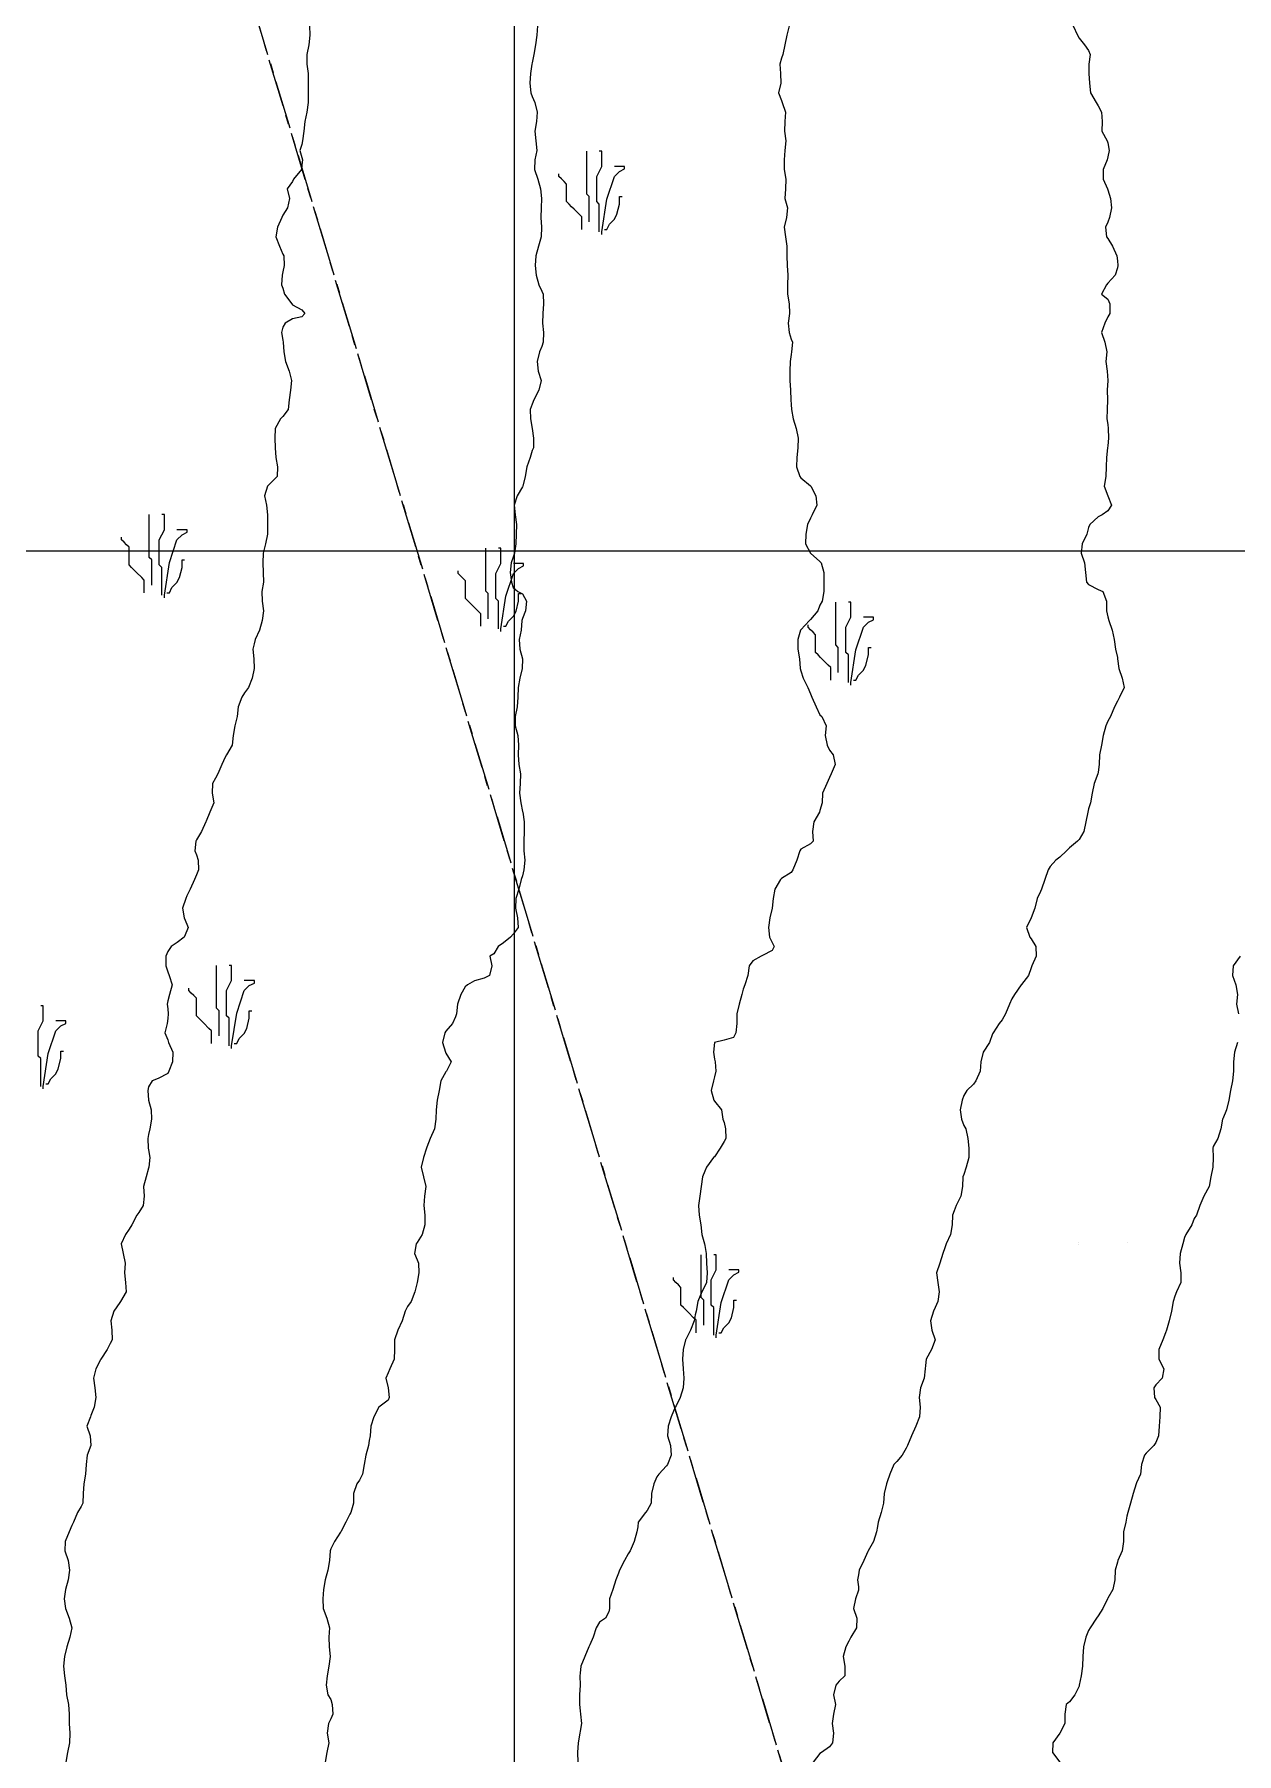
# Model space of a CAD drawing. Header units: centimetres. Extents: x 0 to 642158, y -847 to 649707.
# Drawn here: x 616941.8 to 617004.5, y 621224.7 to 621314.3 of the extents above; entities that cross this region are included whole.
import ezdxf

# ---------------------------------------------------------------- set-up
doc = ezdxf.new("R2010")
doc.units = ezdxf.units.CM
doc.header["$MEASUREMENT"] = 0
doc.linetypes.add('CENTERX2', pattern=[4, 2.5, -0.5, 0.5, -0.5])
for name, color, linetype, lineweight in [('MEV_grille', 254, 'Continuous', 9), ('MEV_vegetal_V', 7, 'Continuous', 25), ('WAL_topographie 0.5', 253, 'Continuous', 20)]:
    doc.layers.add(name, color=color, linetype=linetype, lineweight=lineweight)
doc.layers.add('SPW_parcellaire cadastral', color=7, linetype='CENTERX2', lineweight=25, true_color=0xff0542)
picture_1 = doc.add_image_def('image2.png', size_in_pixel=(6614, 11023))

# ---------------------------------------------------------------- blocks, each defined once
blk = doc.blocks.new('legende vegetal')
for points in [[(616970.625, 621304.334), (616970.625, 621305.648), (616970.493, 621305.779), (616970.493, 621308.011)], [(616971.15, 621303.809), (616971.15, 621305.254), (616971.019, 621305.385), (616971.019, 621306.698), (616971.282, 621307.223), (616971.282, 621308.011), (616971.15, 621308.011)], [(616970.231, 621303.94), (616970.231, 621304.597), (616970.099, 621304.728), (616969.837, 621304.991), (616969.705, 621305.122), (616969.574, 621305.254), (616969.443, 621305.385), (616969.443, 621306.304), (616969.311, 621306.435), (616969.18, 621306.567), (616969.048, 621306.698), (616969.048, 621306.829)], [(616971.282, 621303.678), (616971.282, 621303.809), (616971.544, 621305.516), (616971.939, 621306.698), (616972.201, 621306.961), (616972.464, 621307.092), (616972.464, 621307.223), (616971.939, 621307.223)], [(616971.413, 621303.94), (616971.544, 621303.94), (616971.676, 621304.203), (616971.939, 621304.466), (616972.07, 621304.728), (616972.201, 621305.254), (616972.201, 621305.648), (616972.333, 621305.648)], [(616947.822, 621285.398), (616947.822, 621286.711), (616947.691, 621286.842), (616947.691, 621289.075)], [(616948.348, 621284.872), (616948.348, 621286.317), (616948.216, 621286.448), (616948.216, 621287.761), (616948.479, 621288.287), (616948.479, 621289.075), (616948.348, 621289.075)], [(616947.428, 621285.004), (616947.428, 621285.66), (616947.297, 621285.792), (616947.034, 621286.054), (616946.903, 621286.186), (616946.771, 621286.317), (616946.64, 621286.448), (616946.64, 621287.368), (616946.509, 621287.499), (616946.377, 621287.63), (616946.246, 621287.761), (616946.246, 621287.893)], [(616948.479, 621284.741), (616948.479, 621284.872), (616948.742, 621286.58), (616949.136, 621287.761), (616949.399, 621288.024), (616949.661, 621288.155), (616949.661, 621288.287), (616949.136, 621288.287)], [(616965.363, 621283.644), (616965.363, 621284.958), (616965.231, 621285.089), (616965.231, 621287.321)], [(616965.888, 621283.119), (616965.888, 621284.564), (616965.757, 621284.695), (616965.757, 621286.008), (616966.02, 621286.533), (616966.02, 621287.321), (616965.888, 621287.321)], [(616948.61, 621285.004), (616948.742, 621285.004), (616948.873, 621285.266), (616949.136, 621285.529), (616949.267, 621285.792), (616949.399, 621286.317), (616949.399, 621286.711), (616949.53, 621286.711)], [(616964.969, 621283.25), (616964.969, 621283.907), (616964.837, 621284.038), (616964.574, 621284.301), (616964.443, 621284.432), (616964.312, 621284.564), (616964.18, 621284.695), (616964.18, 621285.614), (616964.049, 621285.745), (616963.918, 621285.877), (616963.786, 621286.008), (616963.786, 621286.139)], [(616966.02, 621282.988), (616966.02, 621283.119), (616966.282, 621284.826), (616966.676, 621286.008), (616966.939, 621286.271), (616967.202, 621286.402), (616967.202, 621286.533), (616966.676, 621286.533)], [(616966.151, 621283.25), (616966.282, 621283.25), (616966.414, 621283.513), (616966.676, 621283.776), (616966.808, 621284.038), (616966.939, 621284.564), (616966.939, 621284.958), (616967.071, 621284.958)], [(616983.605, 621280.839), (616983.605, 621282.152), (616983.473, 621282.283), (616983.473, 621284.516)], [(616984.13, 621280.314), (616984.13, 621281.758), (616983.999, 621281.889), (616983.999, 621283.203), (616984.262, 621283.728), (616984.262, 621284.516), (616984.13, 621284.516)], [(616983.211, 621280.445), (616983.211, 621281.102), (616983.079, 621281.233), (616982.817, 621281.495), (616982.685, 621281.627), (616982.554, 621281.758), (616982.422, 621281.889), (616982.422, 621282.809), (616982.291, 621282.94), (616982.16, 621283.071), (616982.028, 621283.203), (616982.028, 621283.334)], [(616984.262, 621280.182), (616984.262, 621280.314), (616984.524, 621282.021), (616984.918, 621283.203), (616985.181, 621283.465), (616985.444, 621283.597), (616985.444, 621283.728), (616984.918, 621283.728)], [(616984.393, 621280.445), (616984.524, 621280.445), (616984.656, 621280.708), (616984.918, 621280.97), (616985.05, 621281.233), (616985.181, 621281.758), (616985.181, 621282.152), (616985.313, 621282.152)], [(616951.33, 621261.902), (616951.33, 621263.215), (616951.199, 621263.347), (616951.199, 621265.579)], [(616951.856, 621261.377), (616951.856, 621262.821), (616951.724, 621262.953), (616951.724, 621264.266), (616951.987, 621264.791), (616951.987, 621265.579), (616951.856, 621265.579)], [(616951.987, 621261.246), (616951.987, 621261.377), (616952.25, 621263.084), (616952.644, 621264.266), (616952.907, 621264.529), (616953.17, 621264.66), (616953.17, 621264.791), (616952.644, 621264.791)], [(616950.936, 621261.508), (616950.936, 621262.165), (616950.805, 621262.296), (616950.542, 621262.559), (616950.411, 621262.69), (616950.279, 621262.821), (616950.148, 621262.953), (616950.148, 621263.872), (616950.017, 621264.003), (616949.885, 621264.135), (616949.754, 621264.266), (616949.754, 621264.397)], [(616942.033, 621259.273), (616942.033, 621260.717), (616941.902, 621260.849), (616941.902, 621262.162), (616942.165, 621262.687), (616942.165, 621263.475), (616942.033, 621263.475)], [(616952.119, 621261.508), (616952.25, 621261.508), (616952.381, 621261.771), (616952.644, 621262.034), (616952.775, 621262.296), (616952.907, 621262.821), (616952.907, 621263.215), (616953.038, 621263.215)], [(616942.165, 621259.142), (616942.165, 621259.273), (616942.427, 621260.98), (616942.821, 621262.162), (616943.084, 621262.425), (616943.347, 621262.556), (616943.347, 621262.687), (616942.821, 621262.687)], [(616942.296, 621259.404), (616942.427, 621259.404), (616942.559, 621259.667), (616942.821, 621259.929), (616942.953, 621260.192), (616943.084, 621260.717), (616943.084, 621261.111), (616943.216, 621261.111)], [(616976.589, 621246.823), (616976.589, 621248.136), (616976.457, 621248.268), (616976.457, 621250.5)], [(616977.114, 621246.298), (616977.114, 621247.742), (616976.983, 621247.874), (616976.983, 621249.187), (616977.245, 621249.712), (616977.245, 621250.5), (616977.114, 621250.5)], [(616976.194, 621246.429), (616976.194, 621247.086), (616976.063, 621247.217), (616975.8, 621247.48), (616975.669, 621247.611), (616975.538, 621247.742), (616975.406, 621247.874), (616975.406, 621248.793), (616975.275, 621248.924), (616975.144, 621249.056), (616975.012, 621249.187), (616975.012, 621249.318)], [(616977.245, 621246.166), (616977.245, 621246.298), (616977.508, 621248.005), (616977.902, 621249.187), (616978.165, 621249.449), (616978.428, 621249.581), (616978.428, 621249.712), (616977.902, 621249.712)], [(616977.377, 621246.429), (616977.508, 621246.429), (616977.64, 621246.692), (616977.902, 621246.954), (616978.034, 621247.217), (616978.165, 621247.742), (616978.165, 621248.136), (616978.296, 621248.136)]]:
    blk.add_lwpolyline(points)
blk = doc.blocks.new('*U114')
at = {"layer": 'MEV_grille', "transparency": 33554687}
blk.add_lwpolyline([(-1338.461, 0), (1338.461, 0)], dxfattribs=at)
blk = doc.blocks.new('*U115')
at = {"layer": 'MEV_grille', "color": 0, "linetype": 'ByBlock', "lineweight": -2, "transparency": 16777216}
blk.add_blockref('*U114', (0, -1100), dxfattribs=at)
blk = doc.blocks.new('*U112')
at = {"layer": 'MEV_grille', "transparency": 33554687}
blk.add_lwpolyline([(0, 1825.476), (0, -1825.476)], dxfattribs=at)
blk = doc.blocks.new('*U113')
at = {"layer": 'MEV_grille', "color": 0, "linetype": 'ByBlock', "lineweight": -2, "transparency": 16777216}
blk.add_blockref('*U112', (1600, 0), dxfattribs=at)

msp = doc.modelspace()

# ---------------------------------------------------------------- linework, layer by layer
at = {"layer": 'MEV_vegetal_V'}
for points in [[(616996.199, 621251.331), (616996.199, 621251.331)], [(616996.199, 621251.215), (616996.199, 621251.215)], [(616998.784, 621251.347), (616998.784, 621251.347)]]:
    msp.add_lwpolyline(points, dxfattribs=at)
at = {"layer": 'SPW_parcellaire cadastral'}
for points in [[(616994.605, 621177.519), (616985.886, 621207.147), (616944.019, 621346.288), (616971.753, 621365.049), (617029.25, 621381.354), (617065.63, 621389.514), (617071.741, 621390.887), (617073.221, 621360.179), (617089.684, 621313.243), (617093.033, 621290.202), (617101.744, 621209.692), (616994.605, 621177.519)], [(616985.886, 621207.147), (616906.418, 621183.133), (616891.176, 621232.847), (616944.019, 621346.288), (616985.886, 621207.147)]]:
    msp.add_lwpolyline(points, dxfattribs=at)
at = {"layer": 'WAL_topographie 0.5'}
for points in [[(616956.147, 621314.75), (616956.168, 621314.25), (616956.114, 621313.75), (616956, 621313.25), (616956.007, 621312.75), (616956.079, 621312.25), (616956.079, 621311.75), (616956.068, 621311.25), (616956.068, 621310.75), (616956, 621310.25), (616955.907, 621309.75), (616955.853, 621309.25), (616955.781, 621308.75), (616955.75, 621308.55), (616955.643, 621308.25), (616955.75, 621307.875), (616955.769, 621307.75), (616955.75, 621307.5), (616955.724, 621307.25), (616955.31, 621306.75), (616955.25, 621306.635), (616954.972, 621306.25), (616955.092, 621305.75), (616955, 621305.25), (616954.75, 621304.875), (616954.698, 621304.75), (616954.483, 621304.25), (616954.38, 621303.75), (616954.577, 621303.25), (616954.75, 621302.841), (616954.803, 621302.75), (616954.821, 621302.25), (616954.75, 621301.917), (616954.724, 621301.75), (616954.685, 621301.25), (616954.75, 621301.063), (616954.836, 621300.75), (616955.228, 621300.25), (616955.25, 621300.208), (616955.75, 621299.946), (616955.895, 621299.75), (616955.75, 621299.583), (616955.25, 621299.475), (616954.875, 621299.25), (616954.75, 621299.036), (616954.691, 621298.75), (616954.75, 621298.35), (616954.769, 621298.25), (616954.8, 621297.75), (616954.895, 621297.25), (616955.083, 621296.75), (616955.203, 621296.25), (616955.15, 621295.75), (616955.087, 621295.25), (616955.031, 621294.75), (616954.75, 621294.375), (616954.63, 621294.25), (616954.357, 621293.75), (616954.333, 621293.25), (616954.354, 621292.75), (616954.388, 621292.25), (616954.472, 621291.75), (616954.45, 621291.25), (616954.25, 621291.05), (616953.95, 621290.75), (616953.797, 621290.25), (616953.904, 621289.75), (616953.958, 621289.25), (616953.96, 621288.75), (616953.96, 621288.25), (616953.841, 621287.75), (616953.75, 621287.321), (616953.733, 621287.25), (616953.708, 621286.75), (616953.735, 621286.25), (616953.75, 621285.751), (616953.75, 621285.75), (616953.75, 621285.75), (616953.659, 621285.25), (616953.667, 621284.75), (616953.75, 621284.25), (616953.75, 621284.25), (616953.75, 621284.25), (616953.679, 621283.75), (616953.536, 621283.25), (616953.311, 621282.75), (616953.25, 621282.528), (616953.182, 621282.25), (616953.233, 621281.75), (616953.25, 621281.251), (616953.25, 621281.25), (616953.25, 621281.25), (616953.15, 621280.75), (616952.964, 621280.25), (616952.75, 621279.985), (616952.607, 621279.75), (616952.426, 621279.25), (616952.369, 621278.75), (616952.25, 621278.25), (616952.25, 621278.25), (616952.172, 621277.75), (616952.12, 621277.25), (616951.815, 621276.75), (616951.75, 621276.625), (616951.579, 621276.25), (616951.37, 621275.75), (616951.25, 621275.536), (616951.09, 621275.25), (616951.077, 621274.75), (616951.158, 621274.25), (616950.94, 621273.75), (616950.75, 621273.292), (616950.731, 621273.25), (616950.518, 621272.75), (616950.25, 621272.309), (616950.213, 621272.25), (616950.161, 621271.75), (616950.25, 621271.542), (616950.345, 621271.25), (616950.355, 621270.75), (616950.25, 621270.484), (616950.141, 621270.25), (616949.921, 621269.75), (616949.75, 621269.389), (616949.689, 621269.25), (616949.521, 621268.75), (616949.602, 621268.25), (616949.75, 621267.917), (616949.815, 621267.75), (616949.75, 621267.568), (616949.604, 621267.25), (616949.25, 621266.967), (616948.941, 621266.75), (616948.75, 621266.5), (616948.653, 621266.25), (616948.647, 621265.75), (616948.75, 621265.442), (616948.831, 621265.25), (616948.982, 621264.75), (616948.837, 621264.25), (616948.75, 621263.917), (616948.717, 621263.75), (616948.75, 621263.5), (616948.774, 621263.25), (616948.75, 621263), (616948.723, 621262.75), (616948.607, 621262.25), (616948.75, 621261.893), (616948.798, 621261.75), (616949.014, 621261.25), (616949.004, 621260.75), (616948.806, 621260.25), (616948.75, 621260.13), (616948.25, 621259.883), (616947.942, 621259.75), (616947.75, 621259.438), (616947.716, 621259.25), (616947.75, 621258.75), (616947.75, 621258.75), (616947.896, 621258.25), (616947.911, 621257.75), (616947.814, 621257.25), (616947.75, 621256.965), (616947.71, 621256.75), (616947.736, 621256.25), (616947.75, 621256.15), (616947.824, 621255.75), (616947.764, 621255.25), (616947.75, 621255.194), (616947.636, 621254.75), (616947.493, 621254.25), (616947.519, 621253.75), (616947.468, 621253.25), (616947.25, 621252.896), (616947.15, 621252.75), (616946.886, 621252.25), (616946.75, 621252.025), (616946.56, 621251.75), (616946.331, 621251.25), (616946.426, 621250.75), (616946.534, 621250.25), (616946.505, 621249.75), (616946.55, 621249.25), (616946.588, 621248.75), (616946.292, 621248.25), (616946.25, 621248.197), (616945.946, 621247.75), (616945.788, 621247.25), (616945.837, 621246.75), (616945.859, 621246.25), (616945.75, 621246.058), (616945.59, 621245.75), (616945.271, 621245.25), (616945.25, 621245.212), (616945.01, 621244.75), (616944.89, 621244.25), (616944.95, 621243.75), (616945, 621243.25), (616944.924, 621242.75), (616944.75, 621242.306), (616944.721, 621242.25), (616944.536, 621241.75), (616944.714, 621241.25), (616944.75, 621240.751), (616944.75, 621240.75), (616944.75, 621240.75), (616944.56, 621240.25), (616944.509, 621239.75), (616944.472, 621239.25), (616944.378, 621238.75), (616944.353, 621238.25), (616944.321, 621237.75), (616944.25, 621237.569), (616944.055, 621237.25), (616943.842, 621236.75), (616943.75, 621236.572), (616943.609, 621236.25), (616943.406, 621235.75), (616943.393, 621235.25), (616943.562, 621234.75), (616943.636, 621234.25), (616943.562, 621233.75), (616943.422, 621233.25), (616943.357, 621232.75), (616943.417, 621232.25), (616943.611, 621231.75), (616943.75, 621231.25), (616943.75, 621231.25), (616943.75, 621231.25), (616943.65, 621230.75), (616943.5, 621230.25), (616943.371, 621229.75), (616943.313, 621229.25), (616943.379, 621228.75), (616943.439, 621228.25), (616943.484, 621227.75), (616943.588, 621227.25), (616943.62, 621226.75), (616943.62, 621226.25), (616943.648, 621225.75), (616943.63, 621225.25), (616943.526, 621224.75), (616943.446, 621224.25)], [(616968.029, 621314.75), (616967.994, 621314.25), (616967.929, 621313.75), (616967.843, 621313.25), (616967.75, 621312.806), (616967.738, 621312.75), (616967.656, 621312.25), (616967.622, 621311.75), (616967.684, 621311.25), (616967.75, 621311.058), (616967.883, 621310.75), (616968.016, 621310.25), (616967.979, 621309.75), (616967.893, 621309.25), (616967.941, 621308.75), (616968, 621308.25), (616967.89, 621307.75), (616967.875, 621307.25), (616968.04, 621306.75), (616968.187, 621306.25), (616968.226, 621305.75), (616968.218, 621305.25), (616968.201, 621304.75), (616968.236, 621304.25), (616968.224, 621303.75), (616968.08, 621303.25), (616967.935, 621302.75), (616967.906, 621302.25), (616967.961, 621301.75), (616968.09, 621301.25), (616968.25, 621300.917), (616968.313, 621300.75), (616968.337, 621300.25), (616968.298, 621299.75), (616968.288, 621299.25), (616968.342, 621298.75), (616968.326, 621298.25), (616968.25, 621298.023), (616968.13, 621297.75), (616968.009, 621297.25), (616968.06, 621296.75), (616968.221, 621296.25), (616968.091, 621295.75), (616967.833, 621295.25), (616967.75, 621295.028), (616967.65, 621294.75), (616967.663, 621294.25), (616967.75, 621293.75), (616967.75, 621293.75), (616967.815, 621293.25), (616967.81, 621292.75), (616967.75, 621292.614), (616967.645, 621292.25), (616967.462, 621291.75), (616967.382, 621291.25), (616967.264, 621290.75), (616967.25, 621290.719), (616966.972, 621290.25), (616966.817, 621289.75), (616966.857, 621289.25), (616966.923, 621288.75), (616966.912, 621288.25), (616966.896, 621287.75), (616966.82, 621287.25), (616966.75, 621287.05), (616966.65, 621286.75), (616966.596, 621286.25), (616966.667, 621285.75), (616966.75, 621285.472), (616967, 621285.25), (616967.25, 621285.139), (616967.45, 621284.75), (616967.393, 621284.25), (616967.25, 621283.85), (616967.206, 621283.75), (616967.176, 621283.25), (616967.065, 621282.75), (616967.1, 621282.25), (616967.25, 621281.75), (616967.25, 621281.75), (616967.25, 621281.75), (616967.219, 621281.25), (616967.102, 621280.75), (616967.017, 621280.25), (616967, 621279.75), (616966.963, 621279.25), (616966.86, 621278.75), (616966.862, 621278.25), (616966.994, 621277.75), (616967.034, 621277.25), (616967.024, 621276.75), (616967.05, 621276.25), (616967.14, 621275.75), (616967.128, 621275.25), (616967.08, 621274.75), (616967.155, 621274.25), (616967.25, 621273.792), (616967.26, 621273.75), (616967.326, 621273.25), (616967.337, 621272.75), (616967.306, 621272.25), (616967.32, 621271.75), (616967.367, 621271.25), (616967.308, 621270.75), (616967.25, 621270.437), (616967.182, 621270.25), (616967.058, 621269.75), (616966.905, 621269.25), (616966.88, 621268.75), (616966.988, 621268.25), (616967.013, 621267.75), (616966.75, 621267.393), (616966.617, 621267.25), (616966.25, 621266.944), (616965.981, 621266.75), (616965.75, 621266.375), (616965.55, 621266.25), (616965.639, 621265.75), (616965.528, 621265.25), (616965.25, 621265.111), (616964.75, 621264.966), (616964.369, 621264.75), (616964.25, 621264.646), (616964.024, 621264.25), (616963.865, 621263.75), (616963.802, 621263.25), (616963.75, 621263.083), (616963.6, 621262.75), (616963.25, 621262.338), (616963.19, 621262.25), (616963.083, 621261.75), (616963.228, 621261.25), (616963.25, 621261.2), (616963.531, 621260.75), (616963.278, 621260.25), (616963.25, 621260.219), (616962.982, 621259.75), (616962.893, 621259.25), (616962.804, 621258.75), (616962.75, 621258.25), (616962.75, 621258.249), (616962.734, 621257.75), (616962.65, 621257.25), (616962.429, 621256.75), (616962.25, 621256.296), (616962.234, 621256.25), (616962.083, 621255.75), (616961.971, 621255.25), (616962.083, 621254.75), (616962.204, 621254.25), (616962.145, 621253.75), (616962.099, 621253.25), (616962.156, 621252.75), (616962.15, 621252.25), (616962.019, 621251.75), (616961.75, 621251.33), (616961.699, 621251.25), (616961.617, 621250.75), (616961.75, 621250.417), (616961.827, 621250.25), (616961.839, 621249.75), (616961.75, 621249.25), (616961.75, 621249.25), (616961.625, 621248.75), (616961.442, 621248.25), (616961.25, 621248), (616961.125, 621247.75), (616960.975, 621247.25), (616960.75, 621246.75), (616960.75, 621246.75), (616960.578, 621246.25), (616960.578, 621245.75), (616960.562, 621245.25), (616960.321, 621244.75), (616960.25, 621244.536), (616960.125, 621244.25), (616960.25, 621243.75), (616960.25, 621243.75), (616960.294, 621243.25), (616960.25, 621243.107), (616959.75, 621242.75), (616959.75, 621242.75), (616959.49, 621242.25), (616959.346, 621241.75), (616959.302, 621241.25), (616959.25, 621241), (616959.218, 621240.75), (616959.072, 621240.25), (616958.986, 621239.75), (616958.904, 621239.25), (616958.75, 621238.942), (616958.618, 621238.75), (616958.43, 621238.25), (616958.429, 621237.75), (616958.292, 621237.25), (616958.25, 621237.167), (616958.042, 621236.75), (616957.775, 621236.25), (616957.75, 621236.222), (616957.446, 621235.75), (616957.25, 621235.357), (616957.217, 621235.25), (616957.177, 621234.75), (616957.094, 621234.25), (616956.957, 621233.75), (616956.878, 621233.25), (616956.829, 621232.75), (616956.85, 621232.25), (616957.047, 621231.75), (616957.191, 621231.25), (616957.155, 621230.75), (616957.159, 621230.25), (616957.212, 621229.75), (616957.145, 621229.25), (616957.058, 621228.75), (616957.009, 621228.25), (616957.1, 621227.75), (616957.25, 621227.5), (616957.331, 621227.25), (616957.35, 621226.75), (616957.25, 621226.5), (616957.135, 621226.25), (616957.068, 621225.75), (616957.15, 621225.25), (616957.05, 621224.75), (616956.954, 621224.25)], [(616981.144, 621314.75), (616981.023, 621314.25), (616980.917, 621313.75), (616980.809, 621313.25), (616980.75, 621313.05), (616980.65, 621312.75), (616980.687, 621312.25), (616980.715, 621311.75), (616980.583, 621311.25), (616980.75, 621310.85), (616980.778, 621310.75), (616980.95, 621310.25), (616980.912, 621309.75), (616980.893, 621309.25), (616980.968, 621308.75), (616980.926, 621308.25), (616980.88, 621307.75), (616980.887, 621307.25), (616980.972, 621306.75), (616980.954, 621306.25), (616980.923, 621305.75), (616981.055, 621305.25), (616981, 621304.75), (616980.875, 621304.25), (616980.954, 621303.75), (616981.023, 621303.25), (616981.019, 621302.75), (616981.04, 621302.25), (616981.071, 621301.75), (616981.06, 621301.25), (616981.05, 621300.75), (616981.147, 621300.25), (616981.167, 621299.75), (616981.083, 621299.25), (616981.136, 621298.75), (616981.25, 621298.417), (616981.315, 621298.25), (616981.273, 621297.75), (616981.25, 621297.607), (616981.193, 621297.25), (616981.18, 621296.75), (616981.182, 621296.25), (616981.207, 621295.75), (616981.234, 621295.25), (616981.25, 621295), (616981.273, 621294.75), (616981.355, 621294.25), (616981.513, 621293.75), (616981.607, 621293.25), (616981.598, 621292.75), (616981.538, 621292.25), (616981.533, 621291.75), (616981.698, 621291.25), (616981.75, 621291.175), (616982.25, 621290.772), (616982.273, 621290.75), (616982.528, 621290.25), (616982.59, 621289.75), (616982.35, 621289.25), (616982.25, 621289.083), (616982.099, 621288.75), (616982.007, 621288.25), (616982, 621287.75), (616982.25, 621287.25), (616982.25, 621287.25), (616982.75, 621286.817), (616982.803, 621286.75), (616982.946, 621286.25), (616982.954, 621285.75), (616982.942, 621285.25), (616982.859, 621284.75), (616982.75, 621284.544), (616982.631, 621284.25), (616982.25, 621283.806), (616982.2, 621283.75), (616981.75, 621283.264), (616981.738, 621283.25), (616981.592, 621282.75), (616981.595, 621282.25), (616981.676, 621281.75), (616981.719, 621281.25), (616981.75, 621281.125), (616981.875, 621280.75), (616982.109, 621280.25), (616982.25, 621279.929), (616982.326, 621279.75), (616982.55, 621279.25), (616982.75, 621278.829), (616982.844, 621278.75), (616983.065, 621278.25), (616983.015, 621277.75), (616983.121, 621277.25), (616983.25, 621276.985), (616983.44, 621276.75), (616983.542, 621276.25), (616983.333, 621275.75), (616983.25, 621275.562), (616983.099, 621275.25), (616982.875, 621274.75), (616982.872, 621274.25), (616982.75, 621273.841), (616982.728, 621273.75), (616982.436, 621273.25), (616982.359, 621272.75), (616982.402, 621272.25), (616982.25, 621272.115), (616981.75, 621271.827), (616981.7, 621271.75), (616981.546, 621271.25), (616981.333, 621270.75), (616981.25, 621270.611), (616980.75, 621270.302), (616980.692, 621270.25), (616980.391, 621269.75), (616980.313, 621269.25), (616980.25, 621268.75), (616980.25, 621268.75), (616980.137, 621268.25), (616980.066, 621267.75), (616980.12, 621267.25), (616980.25, 621266.958), (616980.359, 621266.75), (616980.25, 621266.541), (616979.75, 621266.279), (616979.678, 621266.25), (616979.25, 621266), (616979.05, 621265.75), (616978.987, 621265.25), (616978.841, 621264.75), (616978.75, 621264.528), (616978.678, 621264.25), (616978.53, 621263.75), (616978.417, 621263.25), (616978.417, 621262.75), (616978.365, 621262.25), (616978.25, 621262.019), (616977.75, 621261.882), (616977.25, 621261.75), (616977.25, 621261.75), (616977.202, 621261.25), (616977.25, 621260.875), (616977.281, 621260.75), (616977.321, 621260.25), (616977.25, 621259.964), (616977.196, 621259.75), (616977.074, 621259.25), (616977.221, 621258.75), (616977.25, 621258.702), (616977.615, 621258.25), (616977.681, 621257.75), (616977.75, 621257.583), (616977.833, 621257.25), (616977.835, 621256.75), (616977.75, 621256.589), (616977.544, 621256.25), (616977.25, 621255.795), (616977.205, 621255.75), (616976.836, 621255.25), (616976.75, 621255.05), (616976.618, 621254.75), (616976.561, 621254.25), (616976.489, 621253.75), (616976.42, 621253.25), (616976.46, 621252.75), (616976.545, 621252.25), (616976.596, 621251.75), (616976.731, 621251.25), (616976.75, 621251.167), (616976.824, 621250.75), (616976.826, 621250.25), (616976.868, 621249.75), (616976.841, 621249.25), (616976.75, 621249.05), (616976.589, 621248.75), (616976.382, 621248.25), (616976.293, 621247.75), (616976.25, 621247.55), (616976.185, 621247.25), (616976, 621246.75), (616975.75, 621246.279), (616975.735, 621246.25), (616975.613, 621245.75), (616975.576, 621245.25), (616975.61, 621244.75), (616975.656, 621244.25), (616975.62, 621243.75), (616975.458, 621243.25), (616975.25, 621242.81), (616975.206, 621242.75), (616974.994, 621242.25), (616974.831, 621241.75), (616974.797, 621241.25), (616974.96, 621240.75), (616974.991, 621240.25), (616974.794, 621239.75), (616974.75, 621239.694), (616974.35, 621239.25), (616974.25, 621239.117), (616974.088, 621238.75), (616973.974, 621238.25), (616973.958, 621237.75), (616973.75, 621237.365), (616973.65, 621237.25), (616973.276, 621236.75), (616973.25, 621236.5), (616973.2, 621236.25), (616973.073, 621235.75), (616972.854, 621235.25), (616972.75, 621235.107), (616972.558, 621234.75), (616972.299, 621234.25), (616972.25, 621234.096), (616972.114, 621233.75), (616971.953, 621233.25), (616971.783, 621232.75), (616971.785, 621232.25), (616971.75, 621232.083), (616971.568, 621231.75), (616971.25, 621231.531), (616971.077, 621231.25), (616970.922, 621230.75), (616970.75, 621230.357), (616970.703, 621230.25), (616970.487, 621229.75), (616970.292, 621229.25), (616970.25, 621228.875), (616970.238, 621228.75), (616970.25, 621228.251), (616970.25, 621228.25), (616970.25, 621228.25), (616970.208, 621227.75), (616970.214, 621227.25), (616970.25, 621226.917), (616970.266, 621226.75), (616970.319, 621226.25), (616970.25, 621225.85), (616970.238, 621225.75), (616970.145, 621225.25), (616970.115, 621224.75), (616970.128, 621224.25)], [(616995.944, 621314.75), (616996.17, 621314.25), (616996.25, 621314.107), (616996.544, 621313.75), (616996.75, 621313.459), (616996.828, 621313.25), (616996.769, 621312.75), (616996.766, 621312.25), (616996.792, 621311.75), (616996.854, 621311.25), (616997.136, 621310.75), (616997.25, 621310.571), (616997.423, 621310.25), (616997.458, 621309.75), (616997.438, 621309.25), (616997.717, 621308.75), (616997.75, 621308.65), (616997.824, 621308.25), (616997.75, 621307.917), (616997.71, 621307.75), (616997.516, 621307.25), (616997.516, 621306.75), (616997.73, 621306.25), (616997.75, 621306.187), (616997.896, 621305.75), (616997.94, 621305.25), (616997.838, 621304.75), (616997.75, 621304.5), (616997.63, 621304.25), (616997.687, 621303.75), (616997.75, 621303.659), (616998, 621303.25), (616998.221, 621302.75), (616998.25, 621302.5), (616998.267, 621302.25), (616998.25, 621302.125), (616998.143, 621301.75), (616997.75, 621301.327), (616997.679, 621301.25), (616997.417, 621300.75), (616997.75, 621300.5), (616997.861, 621300.25), (616997.861, 621299.75), (616997.75, 621299.583), (616997.596, 621299.25), (616997.417, 621298.75), (616997.589, 621298.25), (616997.693, 621297.75), (616997.642, 621297.25), (616997.712, 621296.75), (616997.75, 621296.25), (616997.75, 621296.25), (616997.75, 621296.25), (616997.72, 621295.75), (616997.736, 621295.25), (616997.716, 621294.75), (616997.706, 621294.25), (616997.75, 621293.964), (616997.776, 621293.75), (616997.784, 621293.25), (616997.75, 621292.85), (616997.729, 621292.75), (616997.682, 621292.25), (616997.671, 621291.75), (616997.65, 621291.25), (616997.568, 621290.75), (616997.75, 621290.25), (616997.75, 621290.25), (616997.936, 621289.75), (616997.75, 621289.467), (616997.456, 621289.25), (616997.25, 621289.155), (616996.809, 621288.75), (616996.75, 621288.596), (616996.65, 621288.25), (616996.421, 621287.75), (616996.366, 621287.25), (616996.531, 621286.75), (616996.58, 621286.25), (616996.639, 621285.75), (616996.75, 621285.632), (616997.25, 621285.363), (616997.484, 621285.25), (616997.681, 621284.75), (616997.681, 621284.25), (616997.75, 621283.938), (616997.8, 621283.75), (616997.981, 621283.25), (616998.079, 621282.75), (616998.16, 621282.25), (616998.25, 621281.813), (616998.263, 621281.75), (616998.332, 621281.25), (616998.5, 621280.75), (616998.611, 621280.25), (616998.356, 621279.75), (616998.25, 621279.544), (616998.094, 621279.25), (616997.891, 621278.75), (616997.75, 621278.5), (616997.652, 621278.25), (616997.516, 621277.75), (616997.42, 621277.25), (616997.325, 621276.75), (616997.294, 621276.25), (616997.25, 621275.85), (616997.232, 621275.75), (616997.043, 621275.25), (616996.942, 621274.75), (616996.842, 621274.25), (616996.75, 621273.932), (616996.71, 621273.75), (616996.614, 621273.25), (616996.5, 621272.75), (616996.25, 621272.327), (616996.17, 621272.25), (616995.75, 621271.9), (616995.605, 621271.75), (616995.25, 621271.417), (616995.038, 621271.25), (616994.75, 621270.924), (616994.636, 621270.75), (616994.466, 621270.25), (616994.296, 621269.75), (616994.25, 621269.625), (616994.07, 621269.25), (616993.95, 621268.75), (616993.75, 621268.25), (616993.75, 621268.25), (616993.51, 621267.75), (616993.681, 621267.25), (616993.75, 621267.15), (616993.992, 621266.75), (616994.017, 621266.25), (616993.785, 621265.75), (616993.75, 621265.65), (616993.617, 621265.25), (616993.25, 621264.772), (616993.235, 621264.75), (616992.882, 621264.25), (616992.75, 621264.033), (616992.627, 621263.75), (616992.413, 621263.25), (616992.25, 621262.937), (616992.089, 621262.75), (616991.773, 621262.25), (616991.75, 621262.2), (616991.583, 621261.75), (616991.25, 621261.25), (616991.25, 621261.25), (616991.14, 621260.75), (616991.099, 621260.25), (616990.872, 621259.75), (616990.75, 621259.578), (616990.411, 621259.25), (616990.25, 621258.985), (616990.157, 621258.75), (616990.059, 621258.25), (616990.125, 621257.75), (616990.25, 621257.432), (616990.355, 621257.25), (616990.464, 621256.75), (616990.5, 621256.25), (616990.505, 621255.75), (616990.37, 621255.25), (616990.25, 621254.868), (616990.201, 621254.75), (616990.18, 621254.25), (616990.088, 621253.75), (616989.841, 621253.25), (616989.75, 621252.977), (616989.657, 621252.75), (616989.647, 621252.25), (616989.555, 621251.75), (616989.333, 621251.25), (616989.25, 621251.05), (616989.152, 621250.75), (616988.993, 621250.25), (616988.815, 621249.75), (616988.887, 621249.25), (616988.96, 621248.75), (616988.885, 621248.25), (616988.75, 621247.94), (616988.661, 621247.75), (616988.513, 621247.25), (616988.578, 621246.75), (616988.75, 621246.25), (616988.75, 621246.25), (616988.75, 621246.25), (616988.566, 621245.75), (616988.285, 621245.25), (616988.25, 621244.917), (616988.232, 621244.75), (616988.182, 621244.25), (616987.981, 621243.75), (616987.922, 621243.25), (616987.967, 621242.75), (616987.932, 621242.25), (616987.75, 621241.75), (616987.75, 621241.75), (616987.511, 621241.25), (616987.307, 621240.75), (616987.25, 621240.611), (616987.026, 621240.25), (616986.75, 621239.917), (616986.602, 621239.75), (616986.388, 621239.25), (616986.25, 621238.85), (616986.221, 621238.75), (616986.094, 621238.25), (616986.056, 621237.75), (616985.943, 621237.25), (616985.79, 621236.75), (616985.75, 621236.528), (616985.692, 621236.25), (616985.544, 621235.75), (616985.267, 621235.25), (616985.25, 621235.224), (616985.036, 621234.75), (616984.788, 621234.25), (616984.75, 621234), (616984.712, 621233.75), (616984.75, 621233.375), (616984.762, 621233.25), (616984.75, 621233.208), (616984.593, 621232.75), (616984.5, 621232.25), (616984.664, 621231.75), (616984.654, 621231.25), (616984.365, 621230.75), (616984.25, 621230.55), (616984.105, 621230.25), (616983.96, 621229.75), (616984.053, 621229.25), (616984.043, 621228.75), (616983.75, 621228.457), (616983.568, 621228.25), (616983.447, 621227.75), (616983.552, 621227.25), (616983.45, 621226.75), (616983.378, 621226.25), (616983.461, 621225.75), (616983.401, 621225.25), (616983.25, 621225.033), (616982.825, 621224.75), (616982.75, 621224.694), (616982.386, 621224.25)], [(617004.645, 621266.25), (617004.293, 621265.75), (617004.25, 621265.25), (617004.425, 621264.75), (617004.511, 621264.25), (617004.464, 621263.75), (617004.56, 621263.25)], [(617004.513, 621261.75), (617004.35, 621261.25), (617004.308, 621260.75), (617004.3, 621260.25), (617004.25, 621259.75), (617004.25, 621259.75), (617004.146, 621259.25), (617004.068, 621258.75), (617003.936, 621258.25), (617003.75, 621257.775), (617003.736, 621257.75), (617003.644, 621257.25), (617003.479, 621256.75), (617003.25, 621256.327), (617003.22, 621256.25), (617003.25, 621255.75), (617003.25, 621255.75), (617003.25, 621255.75), (617003.223, 621255.25), (617003.121, 621254.75), (617003.03, 621254.25), (617002.75, 621253.75), (617002.75, 621253.75), (617002.55, 621253.25), (617002.375, 621252.75), (617002.25, 621252.583), (617002.13, 621252.25), (617001.815, 621251.75), (617001.75, 621251.583), (617001.662, 621251.25), (617001.523, 621250.75), (617001.486, 621250.25), (617001.56, 621249.75), (617001.55, 621249.25), (617001.336, 621248.75), (617001.25, 621248.536), (617001.152, 621248.25), (617001.079, 621247.75), (617000.95, 621247.25), (617000.806, 621246.75), (617000.75, 621246.613), (617000.621, 621246.25), (617000.411, 621245.75), (617000.404, 621245.25), (617000.663, 621244.75), (617000.583, 621244.25), (617000.25, 621243.917), (617000.144, 621243.75), (617000.179, 621243.25), (617000.25, 621243.145), (617000.484, 621242.75), (617000.464, 621242.25), (617000.427, 621241.75), (617000.402, 621241.25), (617000.25, 621240.896), (617000.144, 621240.75), (616999.75, 621240.344), (616999.667, 621240.25), (616999.506, 621239.75), (616999.453, 621239.25), (616999.25, 621238.809), (616999.226, 621238.75), (616999.068, 621238.25), (616998.934, 621237.75), (616998.793, 621237.25), (616998.75, 621237.062), (616998.687, 621236.75), (616998.574, 621236.25), (616998.561, 621235.75), (616998.5, 621235.25), (616998.276, 621234.75), (616998.25, 621234.659), (616998.14, 621234.25), (616998.125, 621233.75), (616998.011, 621233.25), (616997.75, 621232.788), (616997.731, 621232.75), (616997.5, 621232.25), (616997.25, 621231.875), (616997.164, 621231.75), (616996.831, 621231.25), (616996.75, 621231.111), (616996.609, 621230.75), (616996.481, 621230.25), (616996.45, 621229.75), (616996.436, 621229.25), (616996.361, 621228.75), (616996.263, 621228.25), (616996.25, 621228.208), (616996.038, 621227.75), (616995.75, 621227.393), (616995.583, 621227.25), (616995.518, 621226.75), (616995.508, 621226.25), (616995.25, 621225.75), (616995.25, 621225.75), (616994.883, 621225.25), (616994.875, 621224.75), (616995.25, 621224.25)]]:
    msp.add_lwpolyline(points, dxfattribs=at)

# ---------------------------------------------------------------- block references
at = {"layer": 'MEV_grille', "transparency": 33554687}
for name, p in [('*U113', (615366.814, 620593.644)), ('*U115', (616669.481, 622387.381))]:
    msp.add_blockref(name, p, dxfattribs=at)
at = {"layer": 'MEV_vegetal_V'}
msp.add_blockref('legende vegetal', (0.098, 0.193), dxfattribs=at)

# ---------------------------------------------------------------- pictures from other files: only their frames are drawn
image = msp.add_image(picture_1, insert=(616830.845, 620745.783), size_in_units=(429.466, 715.756), dxfattribs=dict(brightness=75))
image.dxf.flags = 7

doc.saveas('drawing.dxf')
